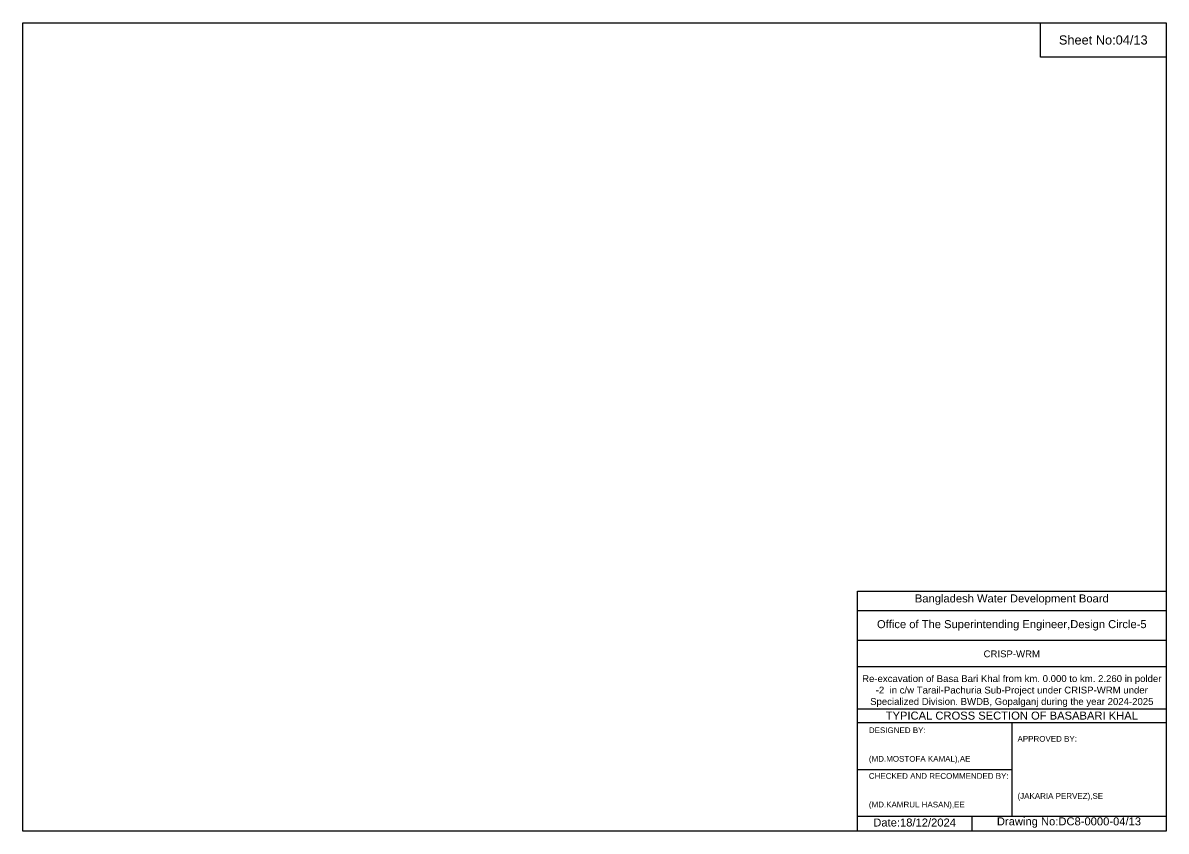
# Model space of a CAD drawing. Header units: inches. Extents: x 91000 to 228000, y -17569 to 0.
# Drawn here: x 130000 to 138000, y -5656 to 0 of the extents above; entities that cross this region are included whole.
import ezdxf

# ---------------------------------------------------------------- set-up
doc = ezdxf.new("R2010")
doc.units = ezdxf.units.IN
doc.header["$LTSCALE"] = 7
doc.header["$MEASUREMENT"] = 0
doc.styles.get("Standard").update_dxf_attribs({"font": 'arial.ttf'})

msp = doc.modelspace()

# ---------------------------------------------------------------- linework, layer by layer
for points in [[(130000, 0), (138000, 0), (138000, -5656), (130000, -5656)], [(137120, 0), (138000, 0), (138000, -240), (137120, -240)]]:
    msp.add_lwpolyline(points, close=True)
for points in [[(135840, -5656), (135840, -3976), (138000, -3976)], [(135840, -4112), (138000, -4112)], [(135840, -4320), (138000, -4320)], [(135840, -4504), (138000, -4504)], [(135840, -4800), (138000, -4800)], [(135840, -4896), (138000, -4896)], [(136920, -4896), (136920, -5552)], [(135840, -5224), (136920, -5224)], [(135840, -5552), (138000, -5552)], [(136640, -5552), (136640, -5656)]]:
    msp.add_lwpolyline(points)

# ---------------------------------------------------------------- texts
at = {"attachment_point": 5}
for s, insert, char_height in [('Sheet No:04/13', (137560, -120), 64), ('Bangladesh Water Development Board', (136920, -4036), 56), ('Office of The Superintending Engineer,Design Circle-5', (136920, -4216), 56)]:
    msp.add_mtext(s, dxfattribs=dict(at, insert=insert, char_height=char_height))
for s, insert, char_height, width, attachment_point in [('CRISP-WRM', (136920, -4416), 48, 2240, 5), ('Re-excavation of Basa Bari Khal from km. 0.000 to km. 2.260 in polder -2  in c/w Tarail-Pachuria Sub-Project under CRISP-WRM under Specialized Division. BWDB, Gopalganj during the year 2024-2025', (136920, -4676), 48, 2160, 5), ('TYPICAL CROSS SECTION OF BASABARI KHAL', (136920, -4848), 56, 2240, 5), ('DESIGNED BY:^J^J^J(MD.MOSTOFA KAMAL),AE', (135920, -5056), 40, 1120, 4), ('APPROVED BY:^J^J^J^J^J^J(JAKARIA PERVEZ),SE', (136960, -5216), 40, 1120, 4), ('CHECKED AND RECOMMENDED BY:^J^J^J(MD.KAMRUL HASAN),EE', (135920, -5376), 40, 1120, 4), ('Date:18/12/2024', (136240, -5596), 56, 1120, 5), ('Drawing No:DC8-0000-04/13', (137320, -5596), 56, 1760, 5)]:
    msp.add_mtext(s, dxfattribs=dict(insert=insert, char_height=char_height, width=width, attachment_point=attachment_point))

doc.saveas('drawing.dxf')
